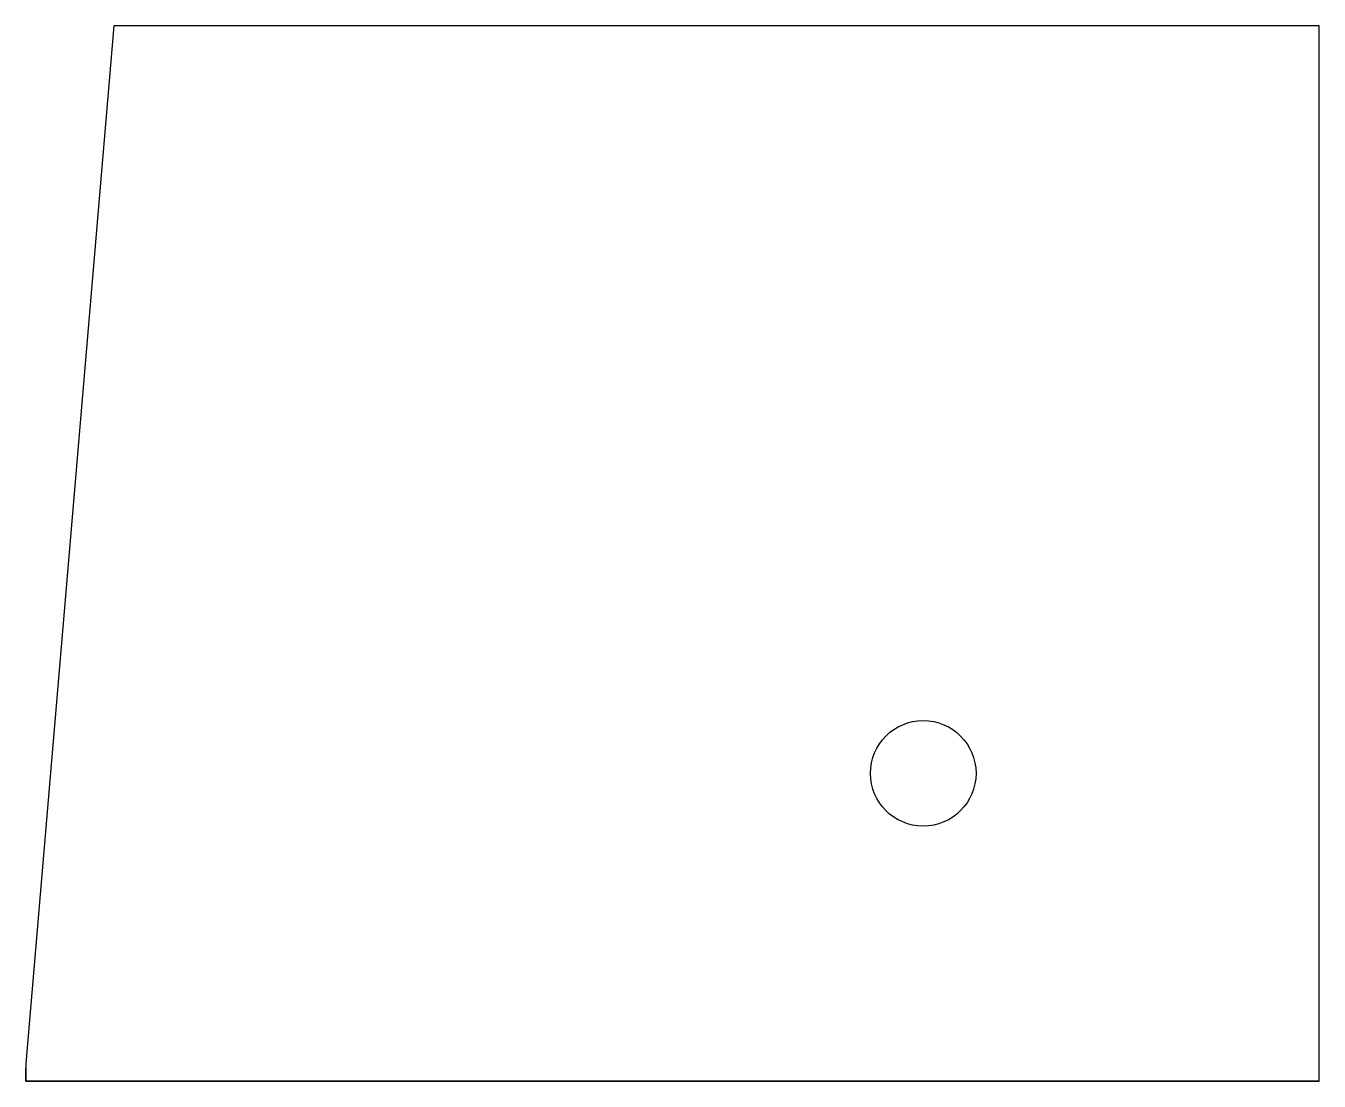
# Model space of a CAD drawing. Header units: millimetres. Extents: x -145 to 2, y 0 to 120.
import ezdxf

# ---------------------------------------------------------------- set-up
doc = ezdxf.new("R2010")
doc.units = ezdxf.units.MM
doc.layers.get('0').update_dxf_attribs({"linetype": 'CONTINUOUS'})

msp = doc.modelspace()

# ---------------------------------------------------------------- linework, layer by layer
for p, q in [((2, 0), (2, 120)), ((-145, 0), (-145, 1.5)), ((2, 0), (-145, 0))]:
    msp.add_line(p, q)
msp.add_lwpolyline([(-145, 0), (0, 0), (2, 0), (2, 120), (-135, 120), (-145, 2)], close=True)
msp.add_circle((-43, 35), 6)

doc.saveas('drawing.dxf')
